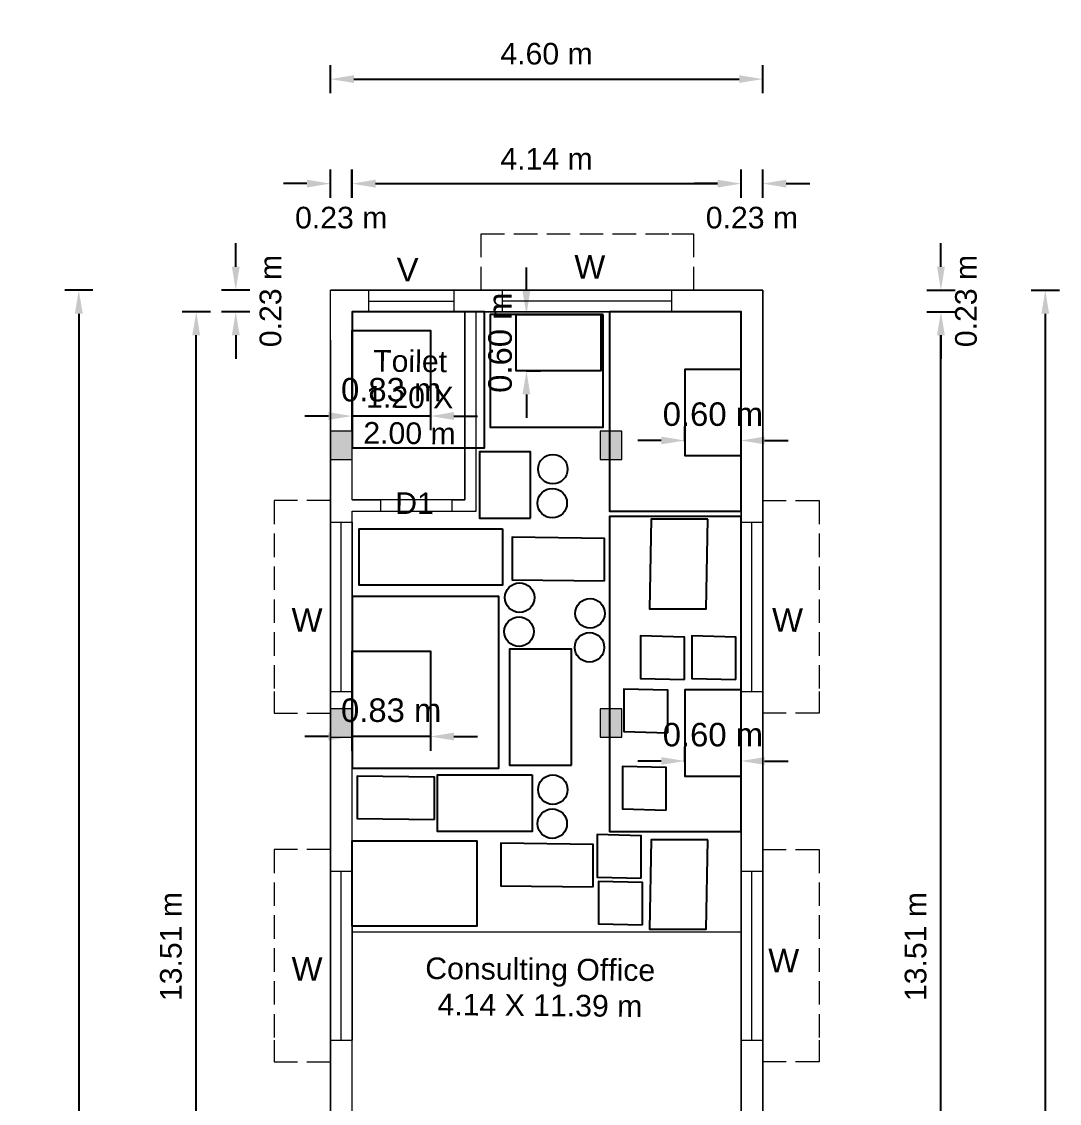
# Model space of a CAD drawing. Header units: metres. Extents: x -478 to 9074, y -2171 to 1762.
# Drawn here: x 9016.37 to 9027.41, y 67.13 to 78.64 of the extents above; entities that cross this region are included whole.
import ezdxf

# ---------------------------------------------------------------- set-up
doc = ezdxf.new("R2010")
doc.units = ezdxf.units.M
doc.header["$MEASUREMENT"] = 0
doc.linetypes.add('CABLIN', pattern=[0.35, 0.25, -0.1])
for name, color, linetype in [('BLK_1_FLR_1_BLT_UP_AREA', 7, 'Continuous'), ('BLK_1_FLR_1_CARPET_AREA', 15, 'Continuous'), ('BLK_1_FLR_1_DRINKING_WATER', 7, 'Continuous'), ('BLK_1_FLR_1_REGULAR_ROOM_1', 7, 'Continuous'), ('BLK_1_FLR_1_SP_WC', 7, 'Continuous'), ('BLK_1_FLR_1_URINAL', 235, 'Continuous'), ('BLK_1_FLR_1_WASH', 55, 'Continuous'), ('BLK_1_FLR_1_WATER_CLOSET', 7, 'Continuous'), ('BLK_1_LVL_1_BLDG_FOOT_PRINT', 1, 'Continuous'), ('TOILET_VENTILATION', 7, 'Continuous')]:
    doc.layers.add(name, color=color, linetype=linetype)
doc.styles.add('S', font='swiss.ttf')
doc.dimstyles.new('METRIC', dxfattribs={"dimtxt": 0.45, "dimasz": 0.25, "dimexe": 0.15, "dimexo": 0.15, "dimgap": 0.15, "dimtad": 1, "dimzin": 0, "dimdsep": 46, "dimtxsty": 'S', "dimcen": 0, "dimclrd": 1, "dimclre": 1, "dimclrt": 5, "dimadec": 0, "dimazin": 2, "dimtfac": 1, "dimtix": 1, "dimtofl": 0, "dimtmove": 1, "dimatfit": 0, "dimfxl": 0, "dimtolj": 1, "dimtzin": 0, "dimarcsym": 0})

# ---------------------------------------------------------------- blocks, each defined once
blk = doc.blocks.new('*D190')
at = {"lineweight": -2}
for p, q in [((9018.378, 75.555), (9018.078, 75.555)), ((9018.228, 62.299), (9018.228, 75.305)), ((9018.378, 62.049), (9018.078, 62.049))]:
    blk.add_line(p, q, dxfattribs=at)
for points in [[(9018.186, 75.305), (9018.269, 75.305), (9018.228, 75.555)], [(9018.186, 62.299), (9018.269, 62.299), (9018.228, 62.049)]]:
    blk.add_solid(points)
at = {"layer": 'Defpoints', "color": 0}
for p in [(9018.228, 75.555), (9021.947, 75.555), (9020.959, 62.049)]:
    blk.add_point(p, dxfattribs=at)
at = {"color": 0, "insert": (9017.959, 68.802), "char_height": 0.23, "attachment_point": 5, "rotation": 90, "style": 'S'}
blk.add_mtext('\\A1;13.51 m', dxfattribs=at)
blk = doc.blocks.new('*D191')
at = {"lineweight": -2}
for p, q in [((9018.648, 76.035), (9018.648, 76.285)), ((9018.798, 75.785), (9018.498, 75.785)), ((9018.798, 75.555), (9018.498, 75.555)), ((9018.648, 75.305), (9018.648, 75.055))]:
    blk.add_line(p, q, dxfattribs=at)
for points in [[(9018.607, 76.035), (9018.69, 76.035), (9018.648, 75.785)], [(9018.607, 75.305), (9018.69, 75.305), (9018.648, 75.555)]]:
    blk.add_solid(points)
at = {"layer": 'Defpoints', "color": 0}
for p in [(9018.648, 75.785), (9021.373, 75.785), (9021.947, 75.555)]:
    blk.add_point(p, dxfattribs=at)
at = {"color": 0, "insert": (9019.019, 75.67), "char_height": 0.23, "attachment_point": 5, "rotation": 90, "style": 'S'}
blk.add_mtext('\\A1;0.23 m', dxfattribs=at)
blk = doc.blocks.new('*D192')
at = {"lineweight": -2}
for p, q in [((9017.128, 75.785), (9016.828, 75.785)), ((9016.978, 75.535), (9016.978, 54.295)), ((9017.128, 54.045), (9016.828, 54.045))]:
    blk.add_line(p, q, dxfattribs=at)
for points in [[(9016.936, 75.535), (9017.02, 75.535), (9016.978, 75.785)], [(9016.936, 54.295), (9017.02, 54.295), (9016.978, 54.045)]]:
    blk.add_solid(points)
at = {"layer": 'Defpoints', "color": 0}
for p in [(9020.544, 75.785), (9016.978, 54.045), (9020.544, 54.045)]:
    blk.add_point(p, dxfattribs=at)
at = {"color": 0, "insert": (9016.713, 64.915), "char_height": 0.23, "attachment_point": 5, "rotation": 90, "style": 'S'}
blk.add_mtext('\\A1;21.74 m', dxfattribs=at)
blk = doc.blocks.new('*D196')
at = {"lineweight": -2}
for p, q in [((9026.001, 75.555), (9026.301, 75.555)), ((9026.151, 62.299), (9026.151, 75.305)), ((9026.001, 62.049), (9026.301, 62.049))]:
    blk.add_line(p, q, dxfattribs=at)
for points in [[(9026.11, 75.305), (9026.193, 75.305), (9026.151, 75.555)], [(9026.11, 62.299), (9026.193, 62.299), (9026.151, 62.049)]]:
    blk.add_solid(points)
at = {"layer": 'Defpoints', "color": 0}
for p in [(9023.674, 75.555), (9026.151, 75.555), (9023.698, 62.049)]:
    blk.add_point(p, dxfattribs=at)
at = {"color": 0, "insert": (9025.883, 68.802), "char_height": 0.23, "attachment_point": 5, "rotation": 90, "style": 'S'}
blk.add_mtext('\\A1;13.51 m', dxfattribs=at)
blk = doc.blocks.new('*D197')
at = {"lineweight": -2}
for p, q in [((9027.112, 75.785), (9027.412, 75.785)), ((9027.262, 75.535), (9027.262, 54.295)), ((9027.112, 54.045), (9027.412, 54.045))]:
    blk.add_line(p, q, dxfattribs=at)
for points in [[(9027.22, 75.535), (9027.303, 75.535), (9027.262, 75.785)], [(9027.22, 54.295), (9027.303, 54.295), (9027.262, 54.045)]]:
    blk.add_solid(points)
at = {"layer": 'Defpoints', "color": 0}
for p in [(9023.505, 75.785), (9023.505, 54.045), (9027.262, 54.045)]:
    blk.add_point(p, dxfattribs=at)
at = {"color": 0, "insert": (9026.997, 64.915), "char_height": 0.23, "attachment_point": 5, "rotation": 90, "style": 'S'}
blk.add_mtext('\\A1;21.74 m', dxfattribs=at)
blk = doc.blocks.new('*D198')
at = {"lineweight": -2}
for p, q in [((9019.885, 76.769), (9019.885, 77.069)), ((9024.025, 76.769), (9024.025, 77.069)), ((9020.135, 76.919), (9023.775, 76.919))]:
    blk.add_line(p, q, dxfattribs=at)
for points in [[(9020.135, 76.961), (9020.135, 76.877), (9019.885, 76.919)], [(9023.775, 76.961), (9023.775, 76.877), (9024.025, 76.919)]]:
    blk.add_solid(points)
at = {"layer": 'Defpoints', "color": 0}
for p in [(9024.025, 76.919), (9024.025, 74.555), (9019.885, 72.977)]:
    blk.add_point(p, dxfattribs=at)
at = {"color": 0, "insert": (9021.955, 77.184), "char_height": 0.23, "attachment_point": 5, "style": 'S'}
blk.add_mtext('\\A1;4.14 m', dxfattribs=at)
blk = doc.blocks.new('*D199')
at = {"lineweight": -2}
for p, q in [((9019.655, 77.881), (9019.655, 78.181)), ((9024.255, 77.881), (9024.255, 78.181)), ((9019.905, 78.031), (9024.005, 78.031))]:
    blk.add_line(p, q, dxfattribs=at)
for points in [[(9019.905, 78.073), (9019.905, 77.99), (9019.655, 78.031)], [(9024.005, 78.073), (9024.005, 77.99), (9024.255, 78.031)]]:
    blk.add_solid(points)
at = {"layer": 'Defpoints', "color": 0}
for p in [(9024.255, 78.031), (9019.655, 74.036), (9024.255, 74.011)]:
    blk.add_point(p, dxfattribs=at)
at = {"color": 0, "insert": (9021.955, 78.3), "char_height": 0.23, "attachment_point": 5, "style": 'S'}
blk.add_mtext('\\A1;4.60 m', dxfattribs=at)
blk = doc.blocks.new('*D2043')
at = {"layer": 'BLK_1_FLR_1_WATER_CLOSET', "color": 0, "lineweight": -2}
for p, q in [((9019.635, 74.446), (9019.385, 74.446)), ((9019.885, 74.446), (9019.885, 74.296)), ((9020.719, 74.446), (9020.719, 74.296)), ((9020.969, 74.446), (9021.219, 74.446))]:
    blk.add_line(p, q, dxfattribs=at)
at = {"layer": 'BLK_1_FLR_1_WATER_CLOSET', "color": 0}
for points in [[(9019.635, 74.488), (9019.635, 74.405), (9019.885, 74.446)], [(9020.969, 74.488), (9020.969, 74.405), (9020.719, 74.446)]]:
    blk.add_solid(points, dxfattribs=at)
at = {"layer": 'Defpoints', "color": 0}
for p in [(9019.885, 74.446), (9020.719, 74.446), (9020.719, 74.446)]:
    blk.add_point(p, dxfattribs=at)
at = {"layer": 'BLK_1_FLR_1_WATER_CLOSET', "color": 0, "insert": (9020.302, 74.725), "char_height": 0.25, "attachment_point": 5, "style": 'S'}
blk.add_mtext('\\A1;0.83 m', dxfattribs=at)
blk = doc.blocks.new('*D2046')
at = {"layer": 'BLK_1_FLR_1_WATER_CLOSET', "color": 0, "lineweight": -2}
for p, q in [((9023.425, 74.175), (9023.425, 74.336)), ((9024.025, 74.175), (9024.025, 74.336)), ((9023.175, 74.186), (9022.925, 74.186)), ((9024.275, 74.186), (9024.525, 74.186))]:
    blk.add_line(p, q, dxfattribs=at)
at = {"layer": 'BLK_1_FLR_1_WATER_CLOSET', "color": 0}
for points in [[(9023.175, 74.228), (9023.175, 74.145), (9023.425, 74.186)], [(9024.275, 74.228), (9024.275, 74.145), (9024.025, 74.186)]]:
    blk.add_solid(points, dxfattribs=at)
at = {"layer": 'Defpoints', "color": 0}
for p in [(9023.425, 74.186), (9023.425, 74.025), (9024.025, 74.025)]:
    blk.add_point(p, dxfattribs=at)
at = {"layer": 'BLK_1_FLR_1_WATER_CLOSET', "color": 0, "insert": (9023.725, 74.465), "char_height": 0.25, "attachment_point": 5, "style": 'S'}
blk.add_mtext('\\A1;0.60 m', dxfattribs=at)
blk = doc.blocks.new('*D2051')
at = {"layer": 'BLK_1_FLR_1_WATER_CLOSET', "color": 0, "lineweight": -2}
for p, q in [((9019.635, 71.036), (9019.385, 71.036)), ((9019.885, 71.036), (9019.885, 70.886)), ((9020.719, 71.036), (9020.719, 70.886)), ((9020.969, 71.036), (9021.219, 71.036))]:
    blk.add_line(p, q, dxfattribs=at)
at = {"layer": 'BLK_1_FLR_1_WATER_CLOSET', "color": 0}
for points in [[(9019.635, 71.078), (9019.635, 70.995), (9019.885, 71.036)], [(9020.969, 71.078), (9020.969, 70.995), (9020.719, 71.036)]]:
    blk.add_solid(points, dxfattribs=at)
at = {"layer": 'Defpoints', "color": 0}
for p in [(9019.885, 71.036), (9020.719, 71.036), (9020.719, 71.036)]:
    blk.add_point(p, dxfattribs=at)
at = {"layer": 'BLK_1_FLR_1_WATER_CLOSET', "color": 0, "insert": (9020.302, 71.315), "char_height": 0.25, "attachment_point": 5, "style": 'S'}
blk.add_mtext('\\A1;0.83 m', dxfattribs=at)
blk = doc.blocks.new('*D2052')
at = {"layer": 'BLK_1_FLR_1_WATER_CLOSET', "color": 0, "lineweight": -2}
for p, q in [((9023.425, 70.765), (9023.425, 70.926)), ((9024.025, 70.765), (9024.025, 70.926)), ((9023.175, 70.776), (9022.925, 70.776)), ((9024.275, 70.776), (9024.525, 70.776))]:
    blk.add_line(p, q, dxfattribs=at)
at = {"layer": 'BLK_1_FLR_1_WATER_CLOSET', "color": 0}
for points in [[(9023.175, 70.818), (9023.175, 70.735), (9023.425, 70.776)], [(9024.275, 70.818), (9024.275, 70.735), (9024.025, 70.776)]]:
    blk.add_solid(points, dxfattribs=at)
at = {"layer": 'Defpoints', "color": 0}
for p in [(9023.425, 70.776), (9023.425, 70.615), (9024.025, 70.615)]:
    blk.add_point(p, dxfattribs=at)
at = {"layer": 'BLK_1_FLR_1_WATER_CLOSET', "color": 0, "insert": (9023.725, 71.055), "char_height": 0.25, "attachment_point": 5, "style": 'S'}
blk.add_mtext('\\A1;0.60 m', dxfattribs=at)
blk = doc.blocks.new('*D2057')
at = {"layer": 'BLK_1_FLR_1_WATER_CLOSET', "color": 0, "lineweight": -2}
for p, q in [((9021.741, 75.777), (9021.741, 76.027)), ((9021.741, 75.527), (9021.891, 75.527)), ((9021.741, 74.927), (9021.891, 74.927)), ((9021.741, 74.677), (9021.741, 74.427))]:
    blk.add_line(p, q, dxfattribs=at)
at = {"layer": 'BLK_1_FLR_1_WATER_CLOSET', "color": 0}
for points in [[(9021.699, 75.777), (9021.782, 75.777), (9021.741, 75.527)], [(9021.699, 74.677), (9021.782, 74.677), (9021.741, 74.927)]]:
    blk.add_solid(points, dxfattribs=at)
at = {"layer": 'Defpoints', "color": 0}
for p in [(9021.741, 75.527), (9021.741, 74.927), (9021.741, 74.927)]:
    blk.add_point(p, dxfattribs=at)
at = {"layer": 'BLK_1_FLR_1_WATER_CLOSET', "color": 0, "insert": (9021.462, 75.227), "char_height": 0.25, "attachment_point": 5, "rotation": 90, "style": 'S'}
blk.add_mtext('\\A1;0.60 m', dxfattribs=at)

msp = doc.modelspace()

# ---------------------------------------------------------------- hatches: boundary and pattern name
at = {"lineweight": 20}
h = msp.add_hatch(color=256, dxfattribs=at)
h.dxf.hatch_style = 1
h.paths.add_polyline_path([(9019.65549, 73.9852), (9019.88549, 73.9852), (9019.88549, 74.2852), (9019.65549, 74.2852)])
h = msp.add_hatch(color=256, dxfattribs=at)
h.dxf.hatch_style = 1
h.paths.add_polyline_path([(9022.52549, 73.9852), (9022.75549, 73.9852), (9022.75549, 74.2852), (9022.52549, 74.2852)])
h = msp.add_hatch(color=256, dxfattribs=at)
h.dxf.hatch_style = 1
h.paths.add_polyline_path([(9019.65549, 71.03133), (9019.88549, 71.03133), (9019.88549, 71.33133), (9019.65549, 71.33133)])
h = msp.add_hatch(color=256, dxfattribs=at)
h.dxf.hatch_style = 1
h.paths.add_polyline_path([(9022.52549, 71.03133), (9022.75549, 71.03133), (9022.75549, 71.33133), (9022.52549, 71.33133)])

# ---------------------------------------------------------------- linework, layer by layer
for p, q in [((9019.65549, 76.76911), (9019.65549, 77.06911)), ((9019.88549, 76.76911), (9019.88549, 77.06911)), ((9024.02549, 76.76911), (9024.02549, 77.06911)), ((9024.25549, 76.76911), (9024.25549, 77.06911)), ((9019.40549, 76.91911), (9019.15549, 76.91911)), ((9020.13549, 76.91911), (9020.38549, 76.91911)), ((9023.77549, 76.91911), (9023.52549, 76.91911)), ((9024.50549, 76.91911), (9024.75549, 76.91911)), ((9026.15128, 76.0352), (9026.15128, 76.2852)), ((9026.00128, 75.7852), (9026.30128, 75.7852)), ((9026.00128, 75.5552), (9026.30128, 75.5552)), ((9026.15128, 75.3052), (9026.15128, 75.0552))]:
    msp.add_line(p, q)
at = {"linetype": 'CABLIN', "lineweight": 20}
for p, q in [((9021.25799, 75.7852), (9021.25799, 76.3852)), ((9021.25799, 76.3852), (9023.28799, 76.3852)), ((9023.28799, 76.3852), (9023.51799, 76.3852)), ((9023.51799, 76.3852), (9023.51799, 75.7852)), ((9021.48799, 75.7852), (9021.25799, 75.7852)), ((9019.65549, 73.5461), (9019.05549, 73.5461)), ((9019.05549, 73.5461), (9019.05549, 71.5161)), ((9019.65549, 73.3161), (9019.65549, 73.5461)), ((9024.25549, 73.3161), (9024.25549, 73.5461)), ((9024.25549, 73.5461), (9024.85549, 73.5461)), ((9024.85549, 73.5461), (9024.85549, 71.5161)), ((9019.05549, 71.5161), (9019.05549, 71.2861)), ((9024.85549, 71.5161), (9024.85549, 71.2861)), ((9019.05549, 71.2861), (9019.65549, 71.2861)), ((9024.85549, 71.2861), (9024.25549, 71.2861)), ((9019.65549, 69.83431), (9019.05549, 69.83431)), ((9019.05549, 69.83431), (9019.05549, 67.80431)), ((9019.65549, 69.60431), (9019.65549, 69.83431)), ((9024.25549, 69.83431), (9024.85549, 69.83431)), ((9024.25549, 69.60431), (9024.25549, 69.83431)), ((9024.85549, 69.83431), (9024.85549, 67.80431)), ((9019.05549, 67.80431), (9019.05549, 67.57431)), ((9024.85549, 67.80431), (9024.85549, 67.57431)), ((9019.05549, 67.57431), (9019.65549, 67.57431)), ((9024.85549, 67.57431), (9024.25549, 67.57431))]:
    msp.add_line(p, q, dxfattribs=at)
at = {"lineweight": 20}
for p, q in [((9024.25549, 75.7852), (9019.65549, 75.7852)), ((9019.65549, 54.0452), (9019.65549, 75.7852)), ((9020.06017, 75.7852), (9020.06017, 75.5552)), ((9020.97017, 75.7852), (9020.97017, 75.5552)), ((9021.48799, 75.5552), (9021.48799, 75.7852)), ((9021.48799, 75.7852), (9023.28799, 75.7852)), ((9023.28799, 75.5552), (9023.28799, 75.7852)), ((9024.25549, 54.0452), (9024.25549, 75.7852)), ((9020.06017, 75.6702), (9020.97017, 75.6702)), ((9023.28799, 75.6702), (9021.48799, 75.6702)), ((9021.08549, 75.5552), (9019.88549, 75.5552)), ((9019.88549, 73.5552), (9019.88549, 75.5552)), ((9021.08549, 73.5552), (9021.08549, 75.5552)), ((9024.02549, 75.5552), (9021.20549, 75.5552)), ((9021.20549, 73.4352), (9021.20549, 75.5552)), ((9024.02549, 62.04904), (9024.02549, 75.5552)), ((9019.65549, 75.25533), (9019.65549, 65.20533)), ((9019.88549, 73.5552), (9020.18738, 73.5552)), ((9020.18738, 73.5552), (9020.18738, 73.4352)), ((9020.94738, 73.5552), (9020.94738, 73.4352)), ((9020.94738, 73.5552), (9021.08549, 73.5552)), ((9019.88549, 59.8728), (9019.88549, 73.4352)), ((9019.88549, 73.4352), (9020.18738, 73.4352)), ((9020.94738, 73.4352), (9021.20549, 73.4352)), ((9019.65549, 73.3161), (9019.88549, 73.3161)), ((9019.77049, 71.5161), (9019.77049, 73.3161)), ((9019.88549, 73.3161), (9019.88549, 71.5161)), ((9024.02549, 73.3161), (9024.25549, 73.3161)), ((9024.14049, 71.5161), (9024.14049, 73.3161)), ((9024.25549, 73.3161), (9024.25549, 71.5161)), ((9019.65549, 71.5161), (9019.88549, 71.5161)), ((9024.02549, 71.5161), (9024.25549, 71.5161)), ((9019.65549, 69.60431), (9019.88549, 69.60431)), ((9019.77049, 67.80431), (9019.77049, 69.60431)), ((9019.88549, 69.60431), (9019.88549, 67.80431)), ((9024.02549, 69.60431), (9024.25549, 69.60431)), ((9024.14049, 67.80431), (9024.14049, 69.60431)), ((9024.25549, 69.60431), (9024.25549, 67.80431)), ((9019.65549, 67.80431), (9019.88549, 67.80431)), ((9024.02549, 67.80431), (9024.25549, 67.80431))]:
    msp.add_line(p, q, dxfattribs=at)
for points in [[(9019.65549, 73.9852), (9019.88549, 73.9852), (9019.88549, 74.2852), (9019.65549, 74.2852)], [(9022.52549, 73.9852), (9022.75549, 73.9852), (9022.75549, 74.2852), (9022.52549, 74.2852)], [(9019.65549, 71.03133), (9019.88549, 71.03133), (9019.88549, 71.33133), (9019.65549, 71.33133)], [(9022.52549, 71.03133), (9022.75549, 71.03133), (9022.75549, 71.33133), (9022.52549, 71.33133)]]:
    msp.add_lwpolyline(points, close=True, dxfattribs=at)
for points in [[(9019.40549, 76.96077), (9019.40549, 76.87744), (9019.65549, 76.91911)], [(9020.13549, 76.96077), (9020.13549, 76.87744), (9019.88549, 76.91911)], [(9023.77549, 76.96077), (9023.77549, 76.87744), (9024.02549, 76.91911)], [(9024.50549, 76.96077), (9024.50549, 76.87744), (9024.25549, 76.91911)], [(9026.10961, 76.0352), (9026.19294, 76.0352), (9026.15128, 75.7852)], [(9026.10961, 75.3052), (9026.19294, 75.3052), (9026.15128, 75.5552)]]:
    msp.add_solid(points)
at = {"layer": 'BLK_1_FLR_1_BLT_UP_AREA', "color": 8, "lineweight": 20}
msp.add_lwpolyline([(9019.65549, 75.7852), (9024.25549, 75.7852), (9024.25549, 54.0452), (9019.65549, 54.0452)], close=True, dxfattribs=at)
at = {"layer": 'BLK_1_FLR_1_CARPET_AREA', "color": 15, "lineweight": 20}
msp.add_lwpolyline([(9021.20549, 75.5552), (9024.02549, 75.5552), (9024.02549, 62.04904), (9019.88549, 62.04904), (9019.88549, 73.4352), (9021.20549, 73.4352), (9021.20549, 75.5552)], dxfattribs=at)
msp.add_lwpolyline([(9019.88549, 75.5552), (9021.08549, 75.5552), (9021.08549, 73.5552), (9019.88549, 73.5552)], close=True, dxfattribs=at)
at = {"layer": 'BLK_1_FLR_1_DRINKING_WATER', "color": 7, "lineweight": -2}
for points in [[(9021.78389, 73.35941), (9021.78389, 74.06644), (9021.242, 74.06644), (9021.242, 73.35941)], [(9022.2223, 70.73144), (9022.2223, 71.96709), (9021.56179, 71.96709), (9021.56179, 70.73144)]]:
    msp.add_lwpolyline(points, close=True, dxfattribs=at)
at = {"layer": 'BLK_1_FLR_1_REGULAR_ROOM_1', "color": 2, "lineweight": 20}
msp.add_lwpolyline([(9024.02549, 62.04904), (9019.88549, 62.04904), (9019.88549, 68.96012), (9024.02549, 68.96012)], close=True, dxfattribs=at)
at = {"layer": 'BLK_1_FLR_1_SP_WC', "color": 233}
msp.add_lwpolyline([(9019.88549, 69.9276), (9021.21485, 69.9276), (9021.21485, 69.01937), (9019.88549, 69.01937)], close=True, dxfattribs=at)
at = {"layer": 'BLK_1_FLR_1_URINAL', "ltscale": 400}
for points in [[(9023.66968, 73.34778), (9023.06968, 73.34778), (9023.05226, 72.39652), (9023.65226, 72.39652)], [(9021.4852, 73.24703), (9021.4852, 72.64703), (9019.96208, 72.64703), (9019.96208, 73.24703)], [(9021.80128, 70.62751), (9021.80128, 70.02751), (9020.79601, 70.02751), (9020.79601, 70.62751)], [(9023.66968, 69.93781), (9023.06968, 69.93781), (9023.05226, 68.98654), (9023.65226, 68.98654)]]:
    msp.add_lwpolyline(points, close=True, dxfattribs=at)
at = {"layer": 'BLK_1_FLR_1_WASH', "color": 60, "lineweight": -2}
for points in [[(9022.57293, 72.69243), (9022.57293, 73.14455), (9021.58919, 73.15645), (9021.58919, 72.70433)], [(9023.42363, 71.6427), (9023.42363, 72.09482), (9022.95604, 72.10672), (9022.95604, 71.6546)], [(9023.96842, 71.6427), (9023.96842, 72.09482), (9023.50083, 72.10672), (9023.50083, 71.6546)], [(9023.24427, 71.07641), (9023.24427, 71.52852), (9022.77669, 71.54043), (9022.77669, 71.08831)], [(9023.22923, 70.25363), (9023.22923, 70.70574), (9022.76165, 70.71765), (9022.76165, 70.26553)], [(9020.7638, 70.15243), (9020.7638, 70.60454), (9019.93917, 70.61645), (9019.93917, 70.16433)], [(9022.96072, 69.52908), (9022.96072, 69.9812), (9022.49314, 69.9931), (9022.49314, 69.54099)], [(9022.45125, 69.43722), (9022.45125, 69.88933), (9021.46751, 69.90124), (9021.46751, 69.44912)], [(9022.97456, 69.03165), (9022.97456, 69.48376), (9022.50698, 69.49567), (9022.50698, 69.04355)]]:
    msp.add_lwpolyline(points, close=True, dxfattribs=at)
at = {"layer": 'BLK_1_FLR_1_WASH', "color": 243, "lineweight": -2}
for centre in [(9022.02249, 73.88088), (9022.01584, 73.51914), (9021.6687, 72.51442), (9022.41825, 72.3468), (9021.66205, 72.15268), (9022.4116, 71.98506), (9022.02249, 70.4709), (9022.01584, 70.10917)]:
    msp.add_circle(centre, 0.15688, dxfattribs=at)
at = {"layer": 'BLK_1_FLR_1_WATER_CLOSET', "color": 2, "lineweight": -2}
for points in [[(9019.88549, 74.10817), (9021.29387, 74.10817), (9021.29387, 75.5552), (9019.88549, 75.5552)], [(9019.88549, 70.69819), (9021.44794, 70.69819), (9021.44794, 72.52795), (9019.88549, 72.52795)]]:
    msp.add_lwpolyline(points, close=True, dxfattribs=at)
at = {"layer": 'BLK_1_FLR_1_WATER_CLOSET', "color": 3, "lineweight": -2}
msp.add_lwpolyline([(9022.55608, 75.52717), (9021.35608, 75.52717), (9021.35608, 74.32717), (9022.55608, 74.32717)], close=True, dxfattribs=at)
at = {"layer": 'BLK_1_FLR_1_WATER_CLOSET', "color": 1}
for points in [[(9024.02549, 73.4352), (9024.02549, 75.5552), (9022.62549, 75.5552), (9022.62549, 73.4352)], [(9024.02549, 70.02523), (9024.02549, 73.37807), (9022.62549, 73.37807), (9022.62549, 70.02523)]]:
    msp.add_lwpolyline(points, close=True, dxfattribs=at)
at = {"layer": 'BLK_1_LVL_1_BLDG_FOOT_PRINT', "color": 1, "lineweight": 20}
msp.add_lwpolyline([(9019.65549, 75.7852), (9024.25549, 75.7852), (9024.25549, 54.0452), (9019.65549, 54.0452)], close=True, dxfattribs=at)
at = {"layer": 'TOILET_VENTILATION', "color": 6, "lineweight": -2}
for points in [[(9021.63105, 75.52717), (9022.53105, 75.52717), (9022.53105, 74.92717), (9021.63105, 74.92717)], [(9024.02549, 74.02483), (9024.02549, 74.94187), (9023.42549, 74.94187), (9023.42549, 74.02483)], [(9024.02549, 70.61486), (9024.02549, 71.5319), (9023.42549, 71.5319), (9023.42549, 70.61486)]]:
    msp.add_lwpolyline(points, close=True, dxfattribs=at)
for points in [[(9019.88549, 75.35628), (9020.71875, 75.35628), (9020.71875, 74.44628), (9019.88549, 74.44628), (9019.88549, 75.35628)], [(9019.88549, 71.94631), (9020.71875, 71.94631), (9020.71875, 71.03631), (9019.88549, 71.03631), (9019.88549, 71.94631)]]:
    msp.add_lwpolyline(points, dxfattribs=at)

# ---------------------------------------------------------------- texts
at = {"char_height": 0.23, "attachment_point": 5, "style": 'S'}
for insert in [(9019.77049, 76.55604), (9024.14049, 76.55604)]:
    msp.add_mtext('\\A1;0.23 m', dxfattribs=dict(at, insert=insert))
at = {"lineweight": 20, "attachment_point": 5, "rotation": 359.487108, "style": 'S'}
for s, insert, char_height, width in [('\\A1;V', (9020.47662, 76.00375), 0.25, 2.3291344), ('\\A1;W', (9022.41488, 76.03311), 0.25, 2.3291344), ('\\A1;Toilet\\P1.20 X \\P2.00 m', (9020.50028, 74.64562), 0.23, 16.6117444), ('\\A1;D1', (9020.55046, 73.51896), 0.23, 2.3291344), ('\\A1;W', (9019.40628, 72.2761), 0.25, 2.3291344), ('\\A1;W', (9024.5187, 72.2761), 0.25, 2.3291344), ('\\A1;W', (9024.478, 68.65303), 0.25, 2.3291344), ('\\A1;W', (9019.40628, 68.56431), 0.25, 2.3291344), ('\\A1;Consulting Office\\P4.14 X 11.39 m', (9021.88637, 68.36739), 0.23, 16.6117444)]:
    msp.add_mtext(s, dxfattribs=dict(at, insert=insert, char_height=char_height, width=width))
at = {"insert": (9026.41882, 75.6702), "char_height": 0.23, "attachment_point": 5, "rotation": 90, "style": 'S'}
msp.add_mtext('\\A1;0.23 m', dxfattribs=at)

# ---------------------------------------------------------------- dimensions: what is measured, and where the dimension line sits
for base, p1, p2, picture, middle in [((9024.25549, 78.0314), (9019.65549, 74.03633), (9024.25549, 74.01142), '*D199', (9021.95549, 78.2996)), ((9024.02549, 76.91911), (9019.88549, 72.977), (9024.02549, 74.55543), '*D198', (9021.95549, 77.18418))]:
    dim = msp.add_linear_dim(base=base, p1=p1, p2=p2, dimstyle='METRIC', override={"dimtxt": 0.23, "dimpost": ' m', "dimclrd": 256, "dimclre": 256, "dimclrt": 0})
    dim.commit()
    dim.dimension.update_dxf_attribs({"geometry": picture, "text_midpoint": middle})
dim = msp.add_linear_dim(base=(9018.64848, 75.7852), p1=(9021.94655, 75.5552), p2=(9021.37299, 75.7852), angle=90, dimstyle='METRIC', override={"dimtxt": 0.23, "dimpost": ' m', "dimclrd": 256, "dimclre": 256, "dimclrt": 0, "dimtmove": 2})
dim.commit()
dim.dimension.update_dxf_attribs({"geometry": '*D191', "text_midpoint": (9019.0193, 75.6702), "dimtype": 160})
for base, p1, p2, picture, middle in [((9016.97807, 54.0452), (9020.54362, 75.7852), (9020.54362, 54.0452), '*D192', (9016.713, 64.9152)), ((9027.26161, 54.0452), (9023.50473, 75.7852), (9023.50473, 54.0452), '*D197', (9026.99653, 64.9152)), ((9018.22755, 75.5552), (9020.95863, 62.04904), (9021.94655, 75.5552), '*D190', (9017.95935, 68.80212)), ((9026.15128, 75.5552), (9023.69821, 62.04904), (9023.67379, 75.5552), '*D196', (9025.88308, 68.80212))]:
    dim = msp.add_linear_dim(base=base, p1=p1, p2=p2, angle=90, dimstyle='METRIC', override={"dimtxt": 0.23, "dimpost": ' m', "dimclrd": 256, "dimclre": 256, "dimclrt": 0})
    dim.commit()
    dim.dimension.update_dxf_attribs({"geometry": picture, "text_midpoint": middle})
at = {"layer": 'BLK_1_FLR_1_WATER_CLOSET', "color": 232}
dim = msp.add_linear_dim(base=(9021.74074, 74.92717), p1=(9021.74074, 75.52717), p2=(9021.74074, 74.92717), angle=90, dimstyle='METRIC', override={"dimtxt": 0.25, "dimpost": ' m', "dimclrd": 0, "dimclre": 0, "dimclrt": 0}, dxfattribs=at)
dim.commit()
dim.dimension.update_dxf_attribs({"geometry": '*D2057', "text_midpoint": (9021.46226, 75.22717)})
for base, p1, p2, picture, middle in [((9020.71875, 74.44628), (9019.88549, 74.44628), (9020.71875, 74.44628), '*D2043', (9020.30212, 74.72476)), ((9020.71875, 71.03631), (9019.88549, 71.03631), (9020.71875, 71.03631), '*D2051', (9020.30212, 71.31479))]:
    dim = msp.add_linear_dim(base=base, p1=p1, p2=p2, dimstyle='METRIC', override={"dimtxt": 0.25, "dimpost": ' m', "dimclrd": 0, "dimclre": 0, "dimclrt": 0}, dxfattribs=at)
    dim.commit()
    dim.dimension.update_dxf_attribs({"geometry": picture, "text_midpoint": middle})
for p1, p2, picture, middle in [((9024.02549, 74.02483), (9023.42549, 74.02483), '*D2046', (9023.72549, 74.46481)), ((9024.02549, 70.61486), (9023.42549, 70.61486), '*D2052', (9023.72549, 71.05484))]:
    dim = msp.add_aligned_dim(p1=p1, p2=p2, distance=-0.1615, dimstyle='METRIC', override={"dimtxt": 0.25, "dimpost": ' m', "dimclrd": 0, "dimclre": 0, "dimclrt": 0}, dxfattribs=at)
    dim.commit()
    dim.dimension.update_dxf_attribs({"geometry": picture, "text_midpoint": middle})

doc.saveas('drawing.dxf')
